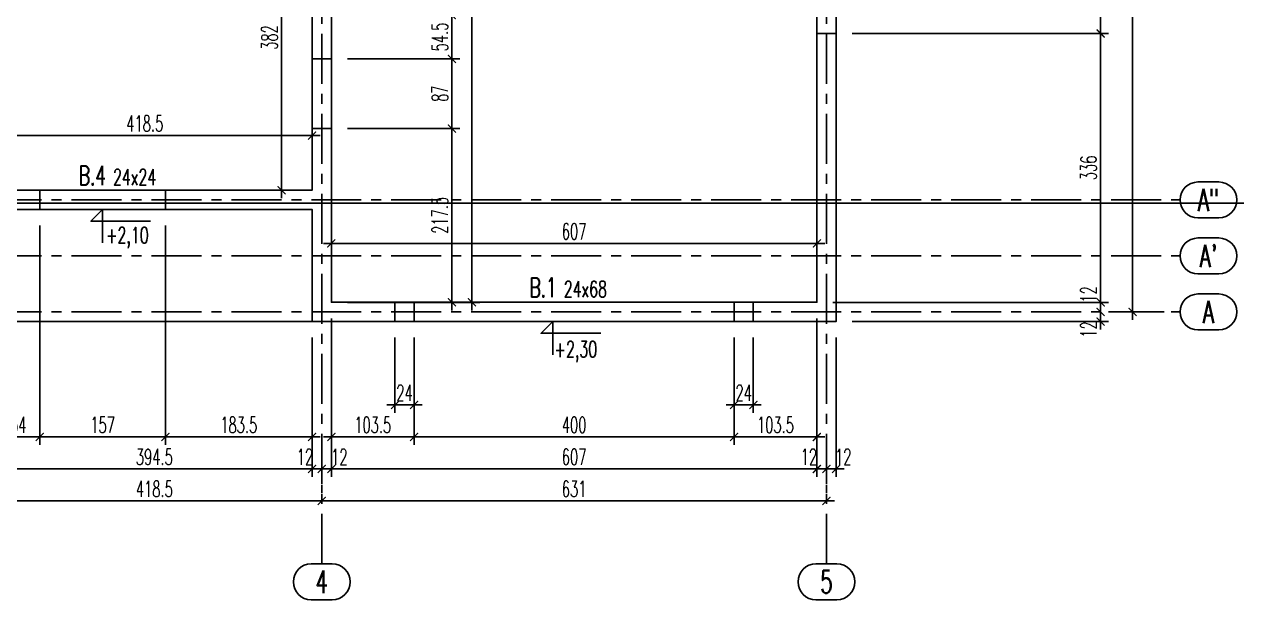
# Model space of a CAD drawing. Header units: millimetres. Extents: x -24587 to 37983, y -70862 to 338.
# Drawn here: x 19458 to 20974, y -57206 to -56486 of the extents above; entities that cross this region are included whole.
import ezdxf
from ezdxf.enums import TextEntityAlignment as Align

# ---------------------------------------------------------------- set-up
doc = ezdxf.new("R2010")
doc.units = ezdxf.units.MM
doc.header["$LTSCALE"] = 50
doc.linetypes.add('CENTER', pattern=[2, 1.25, -0.25, 0.25, -0.25])
doc.layers.get('Defpoints').update_dxf_attribs({"color": 251})
for name, color, linetype in [('K-NADPROŻA', 61, 'Continuous'), ('K-OSIE', 9, 'CENTER'), ('K-SCIANY', 2, 'Continuous'), ('K-STROPY', 161, 'Continuous'), ('K-SŁUPY', 131, 'Continuous'), ('K-TEXT 2.4mm', 71, 'Continuous'), ('K-TEXT 2.8mm', 101, 'Continuous'), ('K-TEXT 2mm', 254, 'Continuous'), ('K-UWAGI', 1, 'Continuous'), ('K-WYMIARY', 1, 'Continuous')]:
    doc.layers.add(name, color=color, linetype=linetype)
doc.styles.add('text 2.4mm', font='romans.shx', dxfattribs={"width": 0.65})
doc.styles.add('text 2.8mm', font='romans.shx', dxfattribs={"width": 0.65})
doc.styles.add('text 2mm', font='romans.shx', dxfattribs={"width": 0.65})
doc.styles.add('WYM1', font='romanszb.shx', dxfattribs={"width": 0.6})
doc.dimstyles.new('CM100', dxfattribs={"dimscale": 5, "dimtxt": 2, "dimasz": 1, "dimexe": 1, "dimexo": 2, "dimgap": 0.5, "dimtad": 1, "dimrnd": 0.5, "dimdsep": 46, "dimtxsty": 'WYM1', "dimblk": 'OBLIQUE', "dimcen": 0, "dimdle": 1, "dimclrd": 253, "dimclre": 251, "dimclrt": 30, "dimadec": 0, "dimazin": 0, "dimtfac": 1, "dimtix": 1, "dimtmove": 0, "dimatfit": 0, "dimfxl": 1, "dimtfillclr": 256, "dimtolj": 1, "dimarcsym": 0})

# ---------------------------------------------------------------- blocks, each defined once
blk = doc.blocks.new('A$C5f19c05e')
for points in [[(1555, -1260.9), (1555, 380)], [(2186, -1260.9), (2186, 380)], [(-358, -806), (2628.1, -806)], [(-358, -876), (2628.1, -876)], [(-358, -946), (2628.1, -946)]]:
    blk.add_lwpolyline(points)
at = {"layer": 'K-TEXT 2.4mm'}
for points in [[(2650.5, -828.4, -1), (2650.5, -783.6), (2676.6, -783.6, -1), (2676.6, -828.4)], [(2650.5, -898.4, -1), (2650.5, -853.6), (2676.6, -853.6, -1), (2676.6, -898.4)], [(2650.5, -968.4, -1), (2650.5, -923.6), (2676.6, -923.6, -1), (2676.6, -968.4)], [(1541.9, -1305.7, -1), (1541.9, -1260.9), (1568.1, -1260.9, -1), (1568.1, -1305.7)], [(2172.9, -1305.7, -1), (2172.9, -1260.9), (2199.1, -1260.9, -1), (2199.1, -1305.7)]]:
    blk.add_lwpolyline(points, format="xyb", close=True, dxfattribs=at)
at = {"layer": 'K-TEXT 2.8mm', "style": 'text 2.8mm', "width": 0.65}
for s, p in [('A"', (2663.6, -806)), ("A'", (2663.6, -876)), ('A', (2663.6, -946)), ('4', (1555, -1283.3)), ('5', (2186, -1283.3))]:
    blk.add_text(s, height=28, dxfattribs=at).set_placement(p, align=Align.MIDDLE_CENTER)
blk = doc.blocks.new('_ArchTick')
at = {"color": 0, "linetype": 'ByBlock', "const_width": 0.15}
blk.add_lwpolyline([(-0.5, -0.5), (0.5, 0.5)], dxfattribs=at)
blk = doc.blocks.new('*D291')
at = {"layer": 'Defpoints', "color": 0, "transparency": 16777216}
for p in [(20903.5, -55899.9), (20844.2, -56845.9), (20903.5, -56845.9)]:
    blk.add_point(p, dxfattribs=at)
at = {"layer": 'K-WYMIARY', "color": 253, "lineweight": -2, "transparency": 16777216}
blk.add_line((20844.2, -55889.9), (20844.2, -56855.9), dxfattribs=at)
at = {"layer": 'K-WYMIARY', "color": 251, "lineweight": -2, "transparency": 16777216}
for p, q in [((20883.5, -55899.9), (20834.2, -55899.9)), ((20883.5, -56845.9), (20834.2, -56845.9))]:
    blk.add_line(p, q, dxfattribs=at)
at = {"layer": 'K-WYMIARY', "color": 253, "lineweight": -2, "transparency": 16777216, "xscale": 10, "yscale": 10, "zscale": 10}
for p, rotation in [((20844.2, -55899.9), 90), ((20844.2, -56845.9), 270)]:
    blk.add_blockref('_ArchTick', p, dxfattribs=dict(at, rotation=rotation))
at = {"layer": 'K-WYMIARY', "color": 30, "transparency": 16777216, "insert": (20829.2, -56372.9), "char_height": 20, "attachment_point": 5, "rotation": 90, "style": 'WYM1'}
blk.add_mtext('\\A1;946', dxfattribs=at)
blk = doc.blocks.new('*D296')
at = {"layer": 'Defpoints', "color": 0, "transparency": 16777216}
for p in [(19411.9, -57082.1), (19830.4, -57082.1), (19830.4, -57082.1)]:
    blk.add_point(p, dxfattribs=at)
at = {"layer": 'K-WYMIARY', "color": 251, "lineweight": -2, "transparency": 16777216}
for p, q in [((19411.9, -57062.1), (19411.9, -57072.1)), ((19830.4, -57062.1), (19830.4, -57072.1))]:
    blk.add_line(p, q, dxfattribs=at)
at = {"layer": 'K-WYMIARY', "color": 253, "lineweight": -2, "transparency": 16777216}
blk.add_line((19401.9, -57082.1), (19840.4, -57082.1), dxfattribs=at)
at = {"layer": 'K-WYMIARY', "color": 253, "lineweight": -2, "transparency": 16777216, "xscale": 10, "yscale": 10, "zscale": 10, "rotation": 180}
blk.add_blockref('_ArchTick', (19411.9, -57082.1), dxfattribs=at)
at = {"layer": 'K-WYMIARY', "color": 253, "lineweight": -2, "transparency": 16777216, "xscale": 10, "yscale": 10, "zscale": 10}
blk.add_blockref('_ArchTick', (19830.4, -57082.1), dxfattribs=at)
at = {"layer": 'K-WYMIARY', "color": 30, "transparency": 16777216, "insert": (19621.1, -57067.1), "char_height": 20, "attachment_point": 5, "style": 'WYM1'}
blk.add_mtext('\\A1;418.5', dxfattribs=at)
blk = doc.blocks.new('*D297')
at = {"layer": 'Defpoints', "color": 0, "transparency": 16777216}
for p in [(19830.4, -57082.1), (20461.4, -57082.1), (20461.4, -57082.1)]:
    blk.add_point(p, dxfattribs=at)
at = {"layer": 'K-WYMIARY', "color": 251, "lineweight": -2, "transparency": 16777216}
for p, q in [((19830.4, -57062.1), (19830.4, -57072.1)), ((20461.4, -57062.1), (20461.4, -57072.1))]:
    blk.add_line(p, q, dxfattribs=at)
at = {"layer": 'K-WYMIARY', "color": 253, "lineweight": -2, "transparency": 16777216}
blk.add_line((19820.4, -57082.1), (20471.4, -57082.1), dxfattribs=at)
at = {"layer": 'K-WYMIARY', "color": 253, "lineweight": -2, "transparency": 16777216, "xscale": 10, "yscale": 10, "zscale": 10, "rotation": 180}
blk.add_blockref('_ArchTick', (19830.4, -57082.1), dxfattribs=at)
at = {"layer": 'K-WYMIARY', "color": 253, "lineweight": -2, "transparency": 16777216, "xscale": 10, "yscale": 10, "zscale": 10}
blk.add_blockref('_ArchTick', (20461.4, -57082.1), dxfattribs=at)
at = {"layer": 'K-WYMIARY', "color": 30, "transparency": 16777216, "insert": (20145.9, -57067.1), "char_height": 20, "attachment_point": 5, "style": 'WYM1'}
blk.add_mtext('\\A1;631', dxfattribs=at)
blk = doc.blocks.new('*D345')
at = {"layer": 'Defpoints', "color": 0, "transparency": 16777216}
for p in [(19423.9, -56787.9), (19818.4, -56857.9), (19818.4, -57042.1)]:
    blk.add_point(p, dxfattribs=at)
at = {"layer": 'K-WYMIARY', "color": 251, "lineweight": -2, "transparency": 16777216}
for p, q in [((19423.9, -56807.9), (19423.9, -57052.1)), ((19818.4, -56877.9), (19818.4, -57052.1))]:
    blk.add_line(p, q, dxfattribs=at)
at = {"layer": 'K-WYMIARY', "color": 253, "lineweight": -2, "transparency": 16777216}
blk.add_line((19413.9, -57042.1), (19828.4, -57042.1), dxfattribs=at)
at = {"layer": 'K-WYMIARY', "color": 253, "lineweight": -2, "transparency": 16777216, "xscale": 10, "yscale": 10, "zscale": 10, "rotation": 180}
blk.add_blockref('_ArchTick', (19423.9, -57042.1), dxfattribs=at)
at = {"layer": 'K-WYMIARY', "color": 253, "lineweight": -2, "transparency": 16777216, "xscale": 10, "yscale": 10, "zscale": 10}
blk.add_blockref('_ArchTick', (19818.4, -57042.1), dxfattribs=at)
at = {"layer": 'K-WYMIARY', "color": 30, "transparency": 16777216, "insert": (19621.1, -57027.1), "char_height": 20, "attachment_point": 5, "style": 'WYM1'}
blk.add_mtext('\\A1;394.5', dxfattribs=at)
blk = doc.blocks.new('*D346')
at = {"layer": 'Defpoints', "color": 0, "transparency": 16777216}
for p in [(19818.4, -56857.9), (19830.4, -57042.1), (19830.4, -57042.1)]:
    blk.add_point(p, dxfattribs=at)
at = {"layer": 'K-WYMIARY', "color": 251, "lineweight": -2, "transparency": 16777216}
for p, q in [((19818.4, -56877.9), (19818.4, -57052.1)), ((19830.4, -57022.1), (19830.4, -57032.1))]:
    blk.add_line(p, q, dxfattribs=at)
at = {"layer": 'K-WYMIARY', "color": 253, "lineweight": -2, "transparency": 16777216}
for p, q in [((19818.4, -57042.1), (19808.4, -57042.1)), ((19818.4, -57042.1), (19830.4, -57042.1)), ((19830.4, -57042.1), (19840.4, -57042.1))]:
    blk.add_line(p, q, dxfattribs=at)
at = {"layer": 'K-WYMIARY', "color": 253, "lineweight": -2, "transparency": 16777216, "xscale": 10, "yscale": 10, "zscale": 10}
blk.add_blockref('_ArchTick', (19818.4, -57042.1), dxfattribs=at)
at = {"layer": 'K-WYMIARY', "color": 253, "lineweight": -2, "transparency": 16777216, "xscale": 10, "yscale": 10, "zscale": 10, "rotation": 180}
blk.add_blockref('_ArchTick', (19830.4, -57042.1), dxfattribs=at)
at = {"layer": 'K-WYMIARY', "color": 30, "transparency": 16777216, "insert": (19809.4, -57027.1), "char_height": 20, "attachment_point": 5, "style": 'WYM1'}
blk.add_mtext('\\A1;12', dxfattribs=at)
blk = doc.blocks.new('*D347')
at = {"layer": 'Defpoints', "color": 0, "transparency": 16777216}
for p in [(19842.4, -56833.9), (19830.4, -57042.1), (19842.4, -57042.1)]:
    blk.add_point(p, dxfattribs=at)
at = {"layer": 'K-WYMIARY', "color": 251, "lineweight": -2, "transparency": 16777216}
for p, q in [((19842.4, -56853.9), (19842.4, -57052.1)), ((19830.4, -57022.1), (19830.4, -57032.1))]:
    blk.add_line(p, q, dxfattribs=at)
at = {"layer": 'K-WYMIARY', "color": 253, "lineweight": -2, "transparency": 16777216}
for p, q in [((19830.4, -57042.1), (19820.4, -57042.1)), ((19830.4, -57042.1), (19842.4, -57042.1)), ((19842.4, -57042.1), (19852.4, -57042.1))]:
    blk.add_line(p, q, dxfattribs=at)
at = {"layer": 'K-WYMIARY', "color": 253, "lineweight": -2, "transparency": 16777216, "xscale": 10, "yscale": 10, "zscale": 10}
blk.add_blockref('_ArchTick', (19830.4, -57042.1), dxfattribs=at)
at = {"layer": 'K-WYMIARY', "color": 253, "lineweight": -2, "transparency": 16777216, "xscale": 10, "yscale": 10, "zscale": 10, "rotation": 180}
blk.add_blockref('_ArchTick', (19842.4, -57042.1), dxfattribs=at)
at = {"layer": 'K-WYMIARY', "color": 30, "transparency": 16777216, "insert": (19852.4, -57027.1), "char_height": 20, "attachment_point": 5, "style": 'WYM1'}
blk.add_mtext('\\A1;12', dxfattribs=at)
blk = doc.blocks.new('*D348')
at = {"layer": 'Defpoints', "color": 0, "transparency": 16777216}
for p in [(19842.4, -56833.9), (20449.4, -56833.9), (20449.4, -57042.1)]:
    blk.add_point(p, dxfattribs=at)
at = {"layer": 'K-WYMIARY', "color": 251, "lineweight": -2, "transparency": 16777216}
for p, q in [((19842.4, -56853.9), (19842.4, -57052.1)), ((20449.4, -56853.9), (20449.4, -57052.1))]:
    blk.add_line(p, q, dxfattribs=at)
at = {"layer": 'K-WYMIARY', "color": 253, "lineweight": -2, "transparency": 16777216}
blk.add_line((19832.4, -57042.1), (20459.4, -57042.1), dxfattribs=at)
at = {"layer": 'K-WYMIARY', "color": 253, "lineweight": -2, "transparency": 16777216, "xscale": 10, "yscale": 10, "zscale": 10, "rotation": 180}
blk.add_blockref('_ArchTick', (19842.4, -57042.1), dxfattribs=at)
at = {"layer": 'K-WYMIARY', "color": 253, "lineweight": -2, "transparency": 16777216, "xscale": 10, "yscale": 10, "zscale": 10}
blk.add_blockref('_ArchTick', (20449.4, -57042.1), dxfattribs=at)
at = {"layer": 'K-WYMIARY', "color": 30, "transparency": 16777216, "insert": (20145.9, -57027.1), "char_height": 20, "attachment_point": 5, "style": 'WYM1'}
blk.add_mtext('\\A1;607', dxfattribs=at)
blk = doc.blocks.new('*D349')
at = {"layer": 'Defpoints', "color": 0, "transparency": 16777216}
for p in [(20449.4, -56833.9), (20461.4, -57042.1), (20461.4, -57042.1)]:
    blk.add_point(p, dxfattribs=at)
at = {"layer": 'K-WYMIARY', "color": 251, "lineweight": -2, "transparency": 16777216}
for p, q in [((20449.4, -56853.9), (20449.4, -57052.1)), ((20461.4, -57022.1), (20461.4, -57032.1))]:
    blk.add_line(p, q, dxfattribs=at)
at = {"layer": 'K-WYMIARY', "color": 253, "lineweight": -2, "transparency": 16777216}
for p, q in [((20449.4, -57042.1), (20439.4, -57042.1)), ((20449.4, -57042.1), (20461.4, -57042.1)), ((20461.4, -57042.1), (20471.4, -57042.1))]:
    blk.add_line(p, q, dxfattribs=at)
at = {"layer": 'K-WYMIARY', "color": 253, "lineweight": -2, "transparency": 16777216, "xscale": 10, "yscale": 10, "zscale": 10}
blk.add_blockref('_ArchTick', (20449.4, -57042.1), dxfattribs=at)
at = {"layer": 'K-WYMIARY', "color": 253, "lineweight": -2, "transparency": 16777216, "xscale": 10, "yscale": 10, "zscale": 10, "rotation": 180}
blk.add_blockref('_ArchTick', (20461.4, -57042.1), dxfattribs=at)
at = {"layer": 'K-WYMIARY', "color": 30, "transparency": 16777216, "insert": (20439.4, -57027.1), "char_height": 20, "attachment_point": 5, "style": 'WYM1'}
blk.add_mtext('\\A1;12', dxfattribs=at)
blk = doc.blocks.new('*D350')
at = {"layer": 'Defpoints', "color": 0, "transparency": 16777216}
for p in [(20473.4, -56857.9), (20461.4, -57042.1), (20473.4, -57042.1)]:
    blk.add_point(p, dxfattribs=at)
at = {"layer": 'K-WYMIARY', "color": 251, "lineweight": -2, "transparency": 16777216}
for p, q in [((20473.4, -56877.9), (20473.4, -57052.1)), ((20461.4, -57022.1), (20461.4, -57032.1))]:
    blk.add_line(p, q, dxfattribs=at)
at = {"layer": 'K-WYMIARY', "color": 253, "lineweight": -2, "transparency": 16777216}
for p, q in [((20461.4, -57042.1), (20451.4, -57042.1)), ((20461.4, -57042.1), (20473.4, -57042.1)), ((20473.4, -57042.1), (20483.4, -57042.1))]:
    blk.add_line(p, q, dxfattribs=at)
at = {"layer": 'K-WYMIARY', "color": 253, "lineweight": -2, "transparency": 16777216, "xscale": 10, "yscale": 10, "zscale": 10}
blk.add_blockref('_ArchTick', (20461.4, -57042.1), dxfattribs=at)
at = {"layer": 'K-WYMIARY', "color": 253, "lineweight": -2, "transparency": 16777216, "xscale": 10, "yscale": 10, "zscale": 10, "rotation": 180}
blk.add_blockref('_ArchTick', (20473.4, -57042.1), dxfattribs=at)
at = {"layer": 'K-WYMIARY', "color": 30, "transparency": 16777216, "insert": (20482.4, -57027.1), "char_height": 20, "attachment_point": 5, "style": 'WYM1'}
blk.add_mtext('\\A1;12', dxfattribs=at)
blk = doc.blocks.new('*D361')
at = {"layer": 'Defpoints', "color": 0, "transparency": 16777216}
for p in [(19477.9, -56717.9), (19423.9, -56787.9), (19477.9, -57002.1)]:
    blk.add_point(p, dxfattribs=at)
at = {"layer": 'K-WYMIARY', "color": 251, "lineweight": -2, "transparency": 16777216}
for p, q in [((19477.9, -56737.9), (19477.9, -57012.1)), ((19423.9, -56807.9), (19423.9, -57012.1))]:
    blk.add_line(p, q, dxfattribs=at)
at = {"layer": 'K-WYMIARY', "color": 253, "lineweight": -2, "transparency": 16777216}
blk.add_line((19413.9, -57002.1), (19487.9, -57002.1), dxfattribs=at)
at = {"layer": 'K-WYMIARY', "color": 253, "lineweight": -2, "transparency": 16777216, "xscale": 10, "yscale": 10, "zscale": 10, "rotation": 180}
blk.add_blockref('_ArchTick', (19423.9, -57002.1), dxfattribs=at)
at = {"layer": 'K-WYMIARY', "color": 253, "lineweight": -2, "transparency": 16777216, "xscale": 10, "yscale": 10, "zscale": 10}
blk.add_blockref('_ArchTick', (19477.9, -57002.1), dxfattribs=at)
at = {"layer": 'K-WYMIARY', "color": 30, "transparency": 16777216, "insert": (19450.9, -56987.1), "char_height": 20, "attachment_point": 5, "style": 'WYM1'}
blk.add_mtext('\\A1;54', dxfattribs=at)
blk = doc.blocks.new('*D362')
at = {"layer": 'Defpoints', "color": 0, "transparency": 16777216}
for p in [(19477.9, -56717.9), (19634.9, -56717.9), (19634.9, -57002.1)]:
    blk.add_point(p, dxfattribs=at)
at = {"layer": 'K-WYMIARY', "color": 251, "lineweight": -2, "transparency": 16777216}
for p, q in [((19477.9, -56737.9), (19477.9, -57012.1)), ((19634.9, -56737.9), (19634.9, -57012.1))]:
    blk.add_line(p, q, dxfattribs=at)
at = {"layer": 'K-WYMIARY', "color": 253, "lineweight": -2, "transparency": 16777216}
blk.add_line((19467.9, -57002.1), (19644.9, -57002.1), dxfattribs=at)
at = {"layer": 'K-WYMIARY', "color": 253, "lineweight": -2, "transparency": 16777216, "xscale": 10, "yscale": 10, "zscale": 10, "rotation": 180}
blk.add_blockref('_ArchTick', (19477.9, -57002.1), dxfattribs=at)
at = {"layer": 'K-WYMIARY', "color": 253, "lineweight": -2, "transparency": 16777216, "xscale": 10, "yscale": 10, "zscale": 10}
blk.add_blockref('_ArchTick', (19634.9, -57002.1), dxfattribs=at)
at = {"layer": 'K-WYMIARY', "color": 30, "transparency": 16777216, "insert": (19556.4, -56987.1), "char_height": 20, "attachment_point": 5, "style": 'WYM1'}
blk.add_mtext('\\A1;157', dxfattribs=at)
blk = doc.blocks.new('*D363')
at = {"layer": 'Defpoints', "color": 0, "transparency": 16777216}
for p in [(19634.9, -56717.9), (19818.4, -56857.9), (19818.4, -57002.1)]:
    blk.add_point(p, dxfattribs=at)
at = {"layer": 'K-WYMIARY', "color": 251, "lineweight": -2, "transparency": 16777216}
for p, q in [((19634.9, -56737.9), (19634.9, -57012.1)), ((19818.4, -56877.9), (19818.4, -57012.1))]:
    blk.add_line(p, q, dxfattribs=at)
at = {"layer": 'K-WYMIARY', "color": 253, "lineweight": -2, "transparency": 16777216}
blk.add_line((19624.9, -57002.1), (19828.4, -57002.1), dxfattribs=at)
at = {"layer": 'K-WYMIARY', "color": 253, "lineweight": -2, "transparency": 16777216, "xscale": 10, "yscale": 10, "zscale": 10, "rotation": 180}
blk.add_blockref('_ArchTick', (19634.9, -57002.1), dxfattribs=at)
at = {"layer": 'K-WYMIARY', "color": 253, "lineweight": -2, "transparency": 16777216, "xscale": 10, "yscale": 10, "zscale": 10}
blk.add_blockref('_ArchTick', (19818.4, -57002.1), dxfattribs=at)
at = {"layer": 'K-WYMIARY', "color": 30, "transparency": 16777216, "insert": (19726.6, -56987.1), "char_height": 20, "attachment_point": 5, "style": 'WYM1'}
blk.add_mtext('\\A1;183.5', dxfattribs=at)
blk = doc.blocks.new('*D364')
at = {"layer": 'Defpoints', "color": 0, "transparency": 16777216}
for p in [(19842.4, -56833.9), (19945.9, -56857.9), (19945.9, -57002.1)]:
    blk.add_point(p, dxfattribs=at)
at = {"layer": 'K-WYMIARY', "color": 251, "lineweight": -2, "transparency": 16777216}
for p, q in [((19842.4, -56853.9), (19842.4, -57012.1)), ((19945.9, -56877.9), (19945.9, -57012.1))]:
    blk.add_line(p, q, dxfattribs=at)
at = {"layer": 'K-WYMIARY', "color": 253, "lineweight": -2, "transparency": 16777216}
blk.add_line((19832.4, -57002.1), (19955.9, -57002.1), dxfattribs=at)
at = {"layer": 'K-WYMIARY', "color": 253, "lineweight": -2, "transparency": 16777216, "xscale": 10, "yscale": 10, "zscale": 10, "rotation": 180}
blk.add_blockref('_ArchTick', (19842.4, -57002.1), dxfattribs=at)
at = {"layer": 'K-WYMIARY', "color": 253, "lineweight": -2, "transparency": 16777216, "xscale": 10, "yscale": 10, "zscale": 10}
blk.add_blockref('_ArchTick', (19945.9, -57002.1), dxfattribs=at)
at = {"layer": 'K-WYMIARY', "color": 30, "transparency": 16777216, "insert": (19894.1, -56987.1), "char_height": 20, "attachment_point": 5, "style": 'WYM1'}
blk.add_mtext('\\A1;103.5', dxfattribs=at)
blk = doc.blocks.new('*D365')
at = {"layer": 'Defpoints', "color": 0, "transparency": 16777216}
for p in [(19945.9, -56857.9), (20345.9, -56857.9), (20345.9, -57002.1)]:
    blk.add_point(p, dxfattribs=at)
at = {"layer": 'K-WYMIARY', "color": 251, "lineweight": -2, "transparency": 16777216}
for p, q in [((19945.9, -56877.9), (19945.9, -57012.1)), ((20345.9, -56877.9), (20345.9, -57012.1))]:
    blk.add_line(p, q, dxfattribs=at)
at = {"layer": 'K-WYMIARY', "color": 253, "lineweight": -2, "transparency": 16777216}
blk.add_line((19935.9, -57002.1), (20355.9, -57002.1), dxfattribs=at)
at = {"layer": 'K-WYMIARY', "color": 253, "lineweight": -2, "transparency": 16777216, "xscale": 10, "yscale": 10, "zscale": 10, "rotation": 180}
blk.add_blockref('_ArchTick', (19945.9, -57002.1), dxfattribs=at)
at = {"layer": 'K-WYMIARY', "color": 253, "lineweight": -2, "transparency": 16777216, "xscale": 10, "yscale": 10, "zscale": 10}
blk.add_blockref('_ArchTick', (20345.9, -57002.1), dxfattribs=at)
at = {"layer": 'K-WYMIARY', "color": 30, "transparency": 16777216, "insert": (20145.9, -56987.1), "char_height": 20, "attachment_point": 5, "style": 'WYM1'}
blk.add_mtext('\\A1;400', dxfattribs=at)
blk = doc.blocks.new('*D366')
at = {"layer": 'Defpoints', "color": 0, "transparency": 16777216}
for p in [(20449.4, -56833.9), (20345.9, -56857.9), (20449.4, -57002.1)]:
    blk.add_point(p, dxfattribs=at)
at = {"layer": 'K-WYMIARY', "color": 251, "lineweight": -2, "transparency": 16777216}
for p, q in [((20449.4, -56853.9), (20449.4, -57012.1)), ((20345.9, -56877.9), (20345.9, -57012.1))]:
    blk.add_line(p, q, dxfattribs=at)
at = {"layer": 'K-WYMIARY', "color": 253, "lineweight": -2, "transparency": 16777216}
blk.add_line((20335.9, -57002.1), (20459.4, -57002.1), dxfattribs=at)
at = {"layer": 'K-WYMIARY', "color": 253, "lineweight": -2, "transparency": 16777216, "xscale": 10, "yscale": 10, "zscale": 10, "rotation": 180}
blk.add_blockref('_ArchTick', (20345.9, -57002.1), dxfattribs=at)
at = {"layer": 'K-WYMIARY', "color": 253, "lineweight": -2, "transparency": 16777216, "xscale": 10, "yscale": 10, "zscale": 10}
blk.add_blockref('_ArchTick', (20449.4, -57002.1), dxfattribs=at)
at = {"layer": 'K-WYMIARY', "color": 30, "transparency": 16777216, "insert": (20397.6, -56987.1), "char_height": 20, "attachment_point": 5, "style": 'WYM1'}
blk.add_mtext('\\A1;103.5', dxfattribs=at)
blk = doc.blocks.new('*D367')
at = {"layer": 'Defpoints', "color": 0, "transparency": 16777216}
for p in [(19921.9, -56857.9), (19945.9, -56857.9), (19921.9, -56962.1)]:
    blk.add_point(p, dxfattribs=at)
at = {"layer": 'K-WYMIARY', "color": 251, "lineweight": -2, "transparency": 16777216}
for p, q in [((19921.9, -56877.9), (19921.9, -56972.1)), ((19945.9, -56877.9), (19945.9, -56972.1))]:
    blk.add_line(p, q, dxfattribs=at)
at = {"layer": 'K-WYMIARY', "color": 253, "lineweight": -2, "transparency": 16777216}
for p, q in [((19921.9, -56962.1), (19911.9, -56962.1)), ((19945.9, -56962.1), (19921.9, -56962.1)), ((19945.9, -56962.1), (19955.9, -56962.1))]:
    blk.add_line(p, q, dxfattribs=at)
at = {"layer": 'K-WYMIARY', "color": 253, "lineweight": -2, "transparency": 16777216, "xscale": 10, "yscale": 10, "zscale": 10}
blk.add_blockref('_ArchTick', (19921.9, -56962.1), dxfattribs=at)
at = {"layer": 'K-WYMIARY', "color": 253, "lineweight": -2, "transparency": 16777216, "xscale": 10, "yscale": 10, "zscale": 10, "rotation": 180}
blk.add_blockref('_ArchTick', (19945.9, -56962.1), dxfattribs=at)
at = {"layer": 'K-WYMIARY', "color": 30, "transparency": 16777216, "insert": (19933.9, -56947.1), "char_height": 20, "attachment_point": 5, "style": 'WYM1'}
blk.add_mtext('\\A1;24', dxfattribs=at)
blk = doc.blocks.new('*D368')
at = {"layer": 'Defpoints', "color": 0, "transparency": 16777216}
for p in [(20345.9, -56857.9), (20369.9, -56857.9), (20369.9, -56962.1)]:
    blk.add_point(p, dxfattribs=at)
at = {"layer": 'K-WYMIARY', "color": 251, "lineweight": -2, "transparency": 16777216}
for p, q in [((20345.9, -56877.9), (20345.9, -56972.1)), ((20369.9, -56877.9), (20369.9, -56972.1))]:
    blk.add_line(p, q, dxfattribs=at)
at = {"layer": 'K-WYMIARY', "color": 253, "lineweight": -2, "transparency": 16777216}
for p, q in [((20345.9, -56962.1), (20335.9, -56962.1)), ((20345.9, -56962.1), (20369.9, -56962.1)), ((20369.9, -56962.1), (20379.9, -56962.1))]:
    blk.add_line(p, q, dxfattribs=at)
at = {"layer": 'K-WYMIARY', "color": 253, "lineweight": -2, "transparency": 16777216, "xscale": 10, "yscale": 10, "zscale": 10}
blk.add_blockref('_ArchTick', (20345.9, -56962.1), dxfattribs=at)
at = {"layer": 'K-WYMIARY', "color": 253, "lineweight": -2, "transparency": 16777216, "xscale": 10, "yscale": 10, "zscale": 10, "rotation": 180}
blk.add_blockref('_ArchTick', (20369.9, -56962.1), dxfattribs=at)
at = {"layer": 'K-WYMIARY', "color": 30, "transparency": 16777216, "insert": (20357.9, -56947.1), "char_height": 20, "attachment_point": 5, "style": 'WYM1'}
blk.add_mtext('\\A1;24', dxfattribs=at)
blk = doc.blocks.new('*D371')
at = {"layer": 'Defpoints', "color": 0, "transparency": 16777216}
for p in [(20473.4, -56247.9), (20473.4, -56497.9), (20804.2, -56497.9)]:
    blk.add_point(p, dxfattribs=at)
at = {"layer": 'K-WYMIARY', "color": 253, "lineweight": -2, "transparency": 16777216}
blk.add_line((20804.2, -56237.9), (20804.2, -56507.9), dxfattribs=at)
at = {"layer": 'K-WYMIARY', "color": 251, "lineweight": -2, "transparency": 16777216}
for p, q in [((20493.4, -56247.9), (20814.2, -56247.9)), ((20493.4, -56497.9), (20814.2, -56497.9))]:
    blk.add_line(p, q, dxfattribs=at)
at = {"layer": 'K-WYMIARY', "color": 253, "lineweight": -2, "transparency": 16777216, "xscale": 10, "yscale": 10, "zscale": 10}
for p, rotation in [((20804.2, -56247.9), 90), ((20804.2, -56497.9), 270)]:
    blk.add_blockref('_ArchTick', p, dxfattribs=dict(at, rotation=rotation))
at = {"layer": 'K-WYMIARY', "color": 30, "transparency": 16777216, "insert": (20789.2, -56372.9), "char_height": 20, "attachment_point": 5, "rotation": 90, "style": 'WYM1'}
blk.add_mtext('\\A1;250', dxfattribs=at)
blk = doc.blocks.new('*D372')
at = {"layer": 'Defpoints', "color": 0, "transparency": 16777216}
for p in [(20473.4, -56497.9), (20449.4, -56833.9), (20804.2, -56833.9)]:
    blk.add_point(p, dxfattribs=at)
at = {"layer": 'K-WYMIARY', "color": 251, "lineweight": -2, "transparency": 16777216}
for p, q in [((20493.4, -56497.9), (20814.2, -56497.9)), ((20469.4, -56833.9), (20814.2, -56833.9))]:
    blk.add_line(p, q, dxfattribs=at)
at = {"layer": 'K-WYMIARY', "color": 253, "lineweight": -2, "transparency": 16777216}
blk.add_line((20804.2, -56487.9), (20804.2, -56843.9), dxfattribs=at)
at = {"layer": 'K-WYMIARY', "color": 253, "lineweight": -2, "transparency": 16777216, "xscale": 10, "yscale": 10, "zscale": 10}
for p, rotation in [((20804.2, -56497.9), 90), ((20804.2, -56833.9), 270)]:
    blk.add_blockref('_ArchTick', p, dxfattribs=dict(at, rotation=rotation))
at = {"layer": 'K-WYMIARY', "color": 30, "transparency": 16777216, "insert": (20789.2, -56665.9), "char_height": 20, "attachment_point": 5, "rotation": 90, "style": 'WYM1'}
blk.add_mtext('\\A1;336', dxfattribs=at)
blk = doc.blocks.new('*D374')
at = {"layer": 'Defpoints', "color": 0, "transparency": 16777216}
for p in [(20449.4, -56833.9), (20804.2, -56845.9), (20804.2, -56845.9)]:
    blk.add_point(p, dxfattribs=at)
at = {"layer": 'K-WYMIARY', "color": 253, "lineweight": -2, "transparency": 16777216}
for p, q in [((20804.2, -56833.9), (20804.2, -56823.9)), ((20804.2, -56833.9), (20804.2, -56845.9)), ((20804.2, -56845.9), (20804.2, -56855.9))]:
    blk.add_line(p, q, dxfattribs=at)
at = {"layer": 'K-WYMIARY', "color": 251, "lineweight": -2, "transparency": 16777216}
for p, q in [((20469.4, -56833.9), (20814.2, -56833.9)), ((20824.2, -56845.9), (20814.2, -56845.9))]:
    blk.add_line(p, q, dxfattribs=at)
at = {"layer": 'K-WYMIARY', "color": 253, "lineweight": -2, "transparency": 16777216, "xscale": 10, "yscale": 10, "zscale": 10}
for p, rotation in [((20804.2, -56833.9), 270), ((20804.2, -56845.9), 90)]:
    blk.add_blockref('_ArchTick', p, dxfattribs=dict(at, rotation=rotation))
at = {"layer": 'K-WYMIARY', "color": 30, "transparency": 16777216, "insert": (20789.2, -56823.9), "char_height": 20, "attachment_point": 5, "rotation": 90, "style": 'WYM1'}
blk.add_mtext('\\A1;12', dxfattribs=at)
blk = doc.blocks.new('*D375')
at = {"layer": 'Defpoints', "color": 0, "transparency": 16777216}
for p in [(20804.2, -56845.9), (20473.4, -56857.9), (20804.2, -56857.9)]:
    blk.add_point(p, dxfattribs=at)
at = {"layer": 'K-WYMIARY', "color": 253, "lineweight": -2, "transparency": 16777216}
for p, q in [((20804.2, -56845.9), (20804.2, -56835.9)), ((20804.2, -56845.9), (20804.2, -56857.9)), ((20804.2, -56857.9), (20804.2, -56867.9))]:
    blk.add_line(p, q, dxfattribs=at)
at = {"layer": 'K-WYMIARY', "color": 251, "lineweight": -2, "transparency": 16777216}
for p, q in [((20824.2, -56845.9), (20814.2, -56845.9)), ((20493.4, -56857.9), (20814.2, -56857.9))]:
    blk.add_line(p, q, dxfattribs=at)
at = {"layer": 'K-WYMIARY', "color": 253, "lineweight": -2, "transparency": 16777216, "xscale": 10, "yscale": 10, "zscale": 10}
for p, rotation in [((20804.2, -56845.9), 270), ((20804.2, -56857.9), 90)]:
    blk.add_blockref('_ArchTick', p, dxfattribs=dict(at, rotation=rotation))
at = {"layer": 'K-WYMIARY', "color": 30, "transparency": 16777216, "insert": (20789.2, -56867.9), "char_height": 20, "attachment_point": 5, "rotation": 90, "style": 'WYM1'}
blk.add_mtext('\\A1;12', dxfattribs=at)
blk = doc.blocks.new('*D376')
at = {"layer": 'Defpoints', "color": 0, "transparency": 16777216}
for p in [(20449.4, -56760.2), (19842.4, -56833.9), (20449.4, -56833.9)]:
    blk.add_point(p, dxfattribs=at)
at = {"layer": 'K-WYMIARY', "color": 251, "lineweight": -2, "transparency": 16777216}
for p, q in [((19842.4, -56813.9), (19842.4, -56750.2)), ((20449.4, -56813.9), (20449.4, -56750.2))]:
    blk.add_line(p, q, dxfattribs=at)
at = {"layer": 'K-WYMIARY', "color": 253, "lineweight": -2, "transparency": 16777216}
blk.add_line((19832.4, -56760.2), (20459.4, -56760.2), dxfattribs=at)
at = {"layer": 'K-WYMIARY', "color": 253, "lineweight": -2, "transparency": 16777216, "xscale": 10, "yscale": 10, "zscale": 10, "rotation": 180}
blk.add_blockref('_ArchTick', (19842.4, -56760.2), dxfattribs=at)
at = {"layer": 'K-WYMIARY', "color": 253, "lineweight": -2, "transparency": 16777216, "xscale": 10, "yscale": 10, "zscale": 10}
blk.add_blockref('_ArchTick', (20449.4, -56760.2), dxfattribs=at)
at = {"layer": 'K-WYMIARY', "color": 30, "transparency": 16777216, "insert": (20145.9, -56745.2), "char_height": 20, "attachment_point": 5, "style": 'WYM1'}
blk.add_mtext('\\A1;607', dxfattribs=at)
blk = doc.blocks.new('*D383')
at = {"layer": 'Defpoints', "color": 0, "transparency": 16777216}
for p in [(19818.4, -56625.4), (19818.4, -56625.4), (19399.9, -56693.9)]:
    blk.add_point(p, dxfattribs=at)
at = {"layer": 'K-WYMIARY', "color": 251, "lineweight": -2, "transparency": 16777216}
for p, q in [((19399.9, -56673.9), (19399.9, -56615.4)), ((19818.4, -56605.4), (19818.4, -56615.4))]:
    blk.add_line(p, q, dxfattribs=at)
at = {"layer": 'K-WYMIARY', "color": 253, "lineweight": -2, "transparency": 16777216}
blk.add_line((19389.9, -56625.4), (19828.4, -56625.4), dxfattribs=at)
at = {"layer": 'K-WYMIARY', "color": 253, "lineweight": -2, "transparency": 16777216, "xscale": 10, "yscale": 10, "zscale": 10, "rotation": 180}
blk.add_blockref('_ArchTick', (19399.9, -56625.4), dxfattribs=at)
at = {"layer": 'K-WYMIARY', "color": 253, "lineweight": -2, "transparency": 16777216, "xscale": 10, "yscale": 10, "zscale": 10}
blk.add_blockref('_ArchTick', (19818.4, -56625.4), dxfattribs=at)
at = {"layer": 'K-WYMIARY', "color": 30, "transparency": 16777216, "insert": (19609.1, -56610.4), "char_height": 20, "attachment_point": 5, "style": 'WYM1'}
blk.add_mtext('\\A1;418.5', dxfattribs=at)
blk = doc.blocks.new('*D384')
at = {"layer": 'Defpoints', "color": 0, "transparency": 16777216}
for p in [(19818.4, -56311.9), (19780.1, -56693.9), (19818.4, -56693.9)]:
    blk.add_point(p, dxfattribs=at)
at = {"layer": 'K-WYMIARY', "color": 251, "lineweight": -2, "transparency": 16777216}
for p, q in [((19798.4, -56311.9), (19770.1, -56311.9)), ((19798.4, -56693.9), (19770.1, -56693.9))]:
    blk.add_line(p, q, dxfattribs=at)
at = {"layer": 'K-WYMIARY', "color": 253, "lineweight": -2, "transparency": 16777216}
blk.add_line((19780.1, -56301.9), (19780.1, -56703.9), dxfattribs=at)
at = {"layer": 'K-WYMIARY', "color": 253, "lineweight": -2, "transparency": 16777216, "xscale": 10, "yscale": 10, "zscale": 10}
for p, rotation in [((19780.1, -56311.9), 90), ((19780.1, -56693.9), 270)]:
    blk.add_blockref('_ArchTick', p, dxfattribs=dict(at, rotation=rotation))
at = {"layer": 'K-WYMIARY', "color": 30, "transparency": 16777216, "insert": (19765.1, -56502.9), "char_height": 20, "attachment_point": 5, "rotation": 90, "style": 'WYM1'}
blk.add_mtext('\\A1;382', dxfattribs=at)
blk = doc.blocks.new('*D387')
at = {"layer": 'Defpoints', "color": 0, "transparency": 16777216}
for p in [(19842.4, -56474.9), (19842.4, -56529.6), (19993.1, -56529.6)]:
    blk.add_point(p, dxfattribs=at)
at = {"layer": 'K-WYMIARY', "color": 253, "lineweight": -2, "transparency": 16777216}
blk.add_line((19993.1, -56464.9), (19993.1, -56539.6), dxfattribs=at)
at = {"layer": 'K-WYMIARY', "color": 251, "lineweight": -2, "transparency": 16777216}
for p, q in [((19862.4, -56474.9), (20003.1, -56474.9)), ((19862.4, -56529.6), (20003.1, -56529.6))]:
    blk.add_line(p, q, dxfattribs=at)
at = {"layer": 'K-WYMIARY', "color": 253, "lineweight": -2, "transparency": 16777216, "xscale": 10, "yscale": 10, "zscale": 10}
for p, rotation in [((19993.1, -56474.9), 90), ((19993.1, -56529.6), 270)]:
    blk.add_blockref('_ArchTick', p, dxfattribs=dict(at, rotation=rotation))
at = {"layer": 'K-WYMIARY', "color": 30, "transparency": 16777216, "insert": (19978.1, -56502.2), "char_height": 20, "attachment_point": 5, "rotation": 90, "style": 'WYM1'}
blk.add_mtext('\\A1;54.5', dxfattribs=at)
blk = doc.blocks.new('*D388')
at = {"layer": 'Defpoints', "color": 0, "transparency": 16777216}
for p in [(19842.4, -56529.6), (19842.4, -56616.6), (19993.1, -56616.6)]:
    blk.add_point(p, dxfattribs=at)
at = {"layer": 'K-WYMIARY', "color": 253, "lineweight": -2, "transparency": 16777216}
blk.add_line((19993.1, -56519.6), (19993.1, -56626.6), dxfattribs=at)
at = {"layer": 'K-WYMIARY', "color": 251, "lineweight": -2, "transparency": 16777216}
for p, q in [((19862.4, -56529.6), (20003.1, -56529.6)), ((19862.4, -56616.6), (20003.1, -56616.6))]:
    blk.add_line(p, q, dxfattribs=at)
at = {"layer": 'K-WYMIARY', "color": 253, "lineweight": -2, "transparency": 16777216, "xscale": 10, "yscale": 10, "zscale": 10}
for p, rotation in [((19993.1, -56529.6), 90), ((19993.1, -56616.6), 270)]:
    blk.add_blockref('_ArchTick', p, dxfattribs=dict(at, rotation=rotation))
at = {"layer": 'K-WYMIARY', "color": 30, "transparency": 16777216, "insert": (19978.1, -56573.1), "char_height": 20, "attachment_point": 5, "rotation": 90, "style": 'WYM1'}
blk.add_mtext('\\A1;87', dxfattribs=at)
blk = doc.blocks.new('*D389')
at = {"layer": 'Defpoints', "color": 0, "transparency": 16777216}
for p in [(19842.4, -56616.6), (19842.4, -56833.9), (19993.1, -56833.9)]:
    blk.add_point(p, dxfattribs=at)
at = {"layer": 'K-WYMIARY', "color": 251, "lineweight": -2, "transparency": 16777216}
for p, q in [((19862.4, -56616.6), (20003.1, -56616.6)), ((19862.4, -56833.9), (20003.1, -56833.9))]:
    blk.add_line(p, q, dxfattribs=at)
at = {"layer": 'K-WYMIARY', "color": 253, "lineweight": -2, "transparency": 16777216}
blk.add_line((19993.1, -56606.6), (19993.1, -56843.9), dxfattribs=at)
at = {"layer": 'K-WYMIARY', "color": 253, "lineweight": -2, "transparency": 16777216, "xscale": 10, "yscale": 10, "zscale": 10}
for p, rotation in [((19993.1, -56616.6), 90), ((19993.1, -56833.9), 270)]:
    blk.add_blockref('_ArchTick', p, dxfattribs=dict(at, rotation=rotation))
at = {"layer": 'K-WYMIARY', "color": 30, "transparency": 16777216, "insert": (19978.1, -56725.2), "char_height": 20, "attachment_point": 5, "rotation": 90, "style": 'WYM1'}
blk.add_mtext('\\A1;217.5', dxfattribs=at)
blk = doc.blocks.new('*D400')
at = {"layer": 'Defpoints', "color": 0, "transparency": 16777216}
for p in [(19842.4, -55911.9), (19842.4, -56833.9), (20018.1, -56833.9)]:
    blk.add_point(p, dxfattribs=at)
at = {"layer": 'K-WYMIARY', "color": 253, "lineweight": -2, "transparency": 16777216}
blk.add_line((20018.1, -55901.9), (20018.1, -56843.9), dxfattribs=at)
at = {"layer": 'K-WYMIARY', "color": 251, "lineweight": -2, "transparency": 16777216}
for p, q in [((19862.4, -55911.9), (20028.1, -55911.9)), ((19862.4, -56833.9), (20028.1, -56833.9))]:
    blk.add_line(p, q, dxfattribs=at)
at = {"layer": 'K-WYMIARY', "color": 253, "lineweight": -2, "transparency": 16777216, "xscale": 10, "yscale": 10, "zscale": 10}
for p, rotation in [((20018.1, -55911.9), 90), ((20018.1, -56833.9), 270)]:
    blk.add_blockref('_ArchTick', p, dxfattribs=dict(at, rotation=rotation))
at = {"layer": 'K-WYMIARY', "color": 30, "transparency": 16777216, "insert": (20003.1, -56372.9), "char_height": 20, "attachment_point": 5, "rotation": 90, "style": 'WYM1'}
blk.add_mtext('\\A1;922', dxfattribs=at)

msp = doc.modelspace()

# ---------------------------------------------------------------- linework, layer by layer
at = {"layer": 'K-NADPROŻA'}
for points in [[(20473.36, -56247.855), (20449.36, -56247.855), (20449.36, -56497.855), (20473.36, -56497.855)], [(19818.36, -56529.604), (19842.36, -56529.604), (19842.36, -56616.604), (19818.36, -56616.604)], [(19634.86, -56693.855), (19477.86, -56693.855), (19477.86, -56717.855), (19634.86, -56717.855)], [(20345.86, -56857.855), (19945.86, -56857.855), (19945.86, -56833.855), (20345.86, -56833.855)]]:
    msp.add_lwpolyline(points, close=True, dxfattribs=at)
at = {"layer": 'K-SCIANY'}
for points in [[(20449.36, -56497.855), (20473.36, -56497.855), (20473.36, -56857.855), (20345.86, -56857.855), (20345.86, -56833.855), (20449.36, -56833.855)], [(19945.782, -56833.855), (19842.36, -56833.855), (19842.36, -56616.604), (19818.36, -56616.604), (19818.36, -56693.855), (19634.86, -56693.855), (19634.86, -56717.855), (19818.36, -56717.855), (19818.36, -56857.855), (19945.86, -56857.855)], [(19477.86, -56693.855), (19399.86, -56693.855), (19399.86, -56763.855), (19144.228, -56763.855), (19144.228, -56787.855), (19423.86, -56787.855), (19423.86, -56717.855), (19477.86, -56717.855)]]:
    msp.add_lwpolyline(points, close=True, dxfattribs=at)
at = {"layer": 'K-STROPY'}
msp.add_lwpolyline([(18263.36, -55887.855), (20473.36, -55887.855), (20473.36, -56857.855), (18263.36, -56857.855)], close=True, dxfattribs=at)
at = {"layer": 'K-SŁUPY'}
for points in [[(19818.36, -56529.604), (19842.36, -56529.604), (19842.36, -56474.855), (19818.36, -56474.855)], [(19921.86, -56857.855), (19945.86, -56857.855), (19945.86, -56833.855), (19921.86, -56833.855)], [(20345.86, -56857.855), (20369.86, -56857.855), (20369.86, -56833.855), (20345.86, -56833.855)]]:
    msp.add_lwpolyline(points, close=True, dxfattribs=at)
at = {"layer": 'K-TEXT 2mm', "lineweight": -2}
for points in [[(19556.36, -56759.507), (19556.36, -56717.855), (19541.684, -56732.531), (19616.39, -56732.531)], [(20119.299, -56899.507), (20119.299, -56857.855), (20104.623, -56872.531), (20179.329, -56872.531)]]:
    msp.add_lwpolyline(points, dxfattribs=at)
at = {"layer": 'K-UWAGI'}
msp.add_xline((28707.731, -56709.873), (1, 0), dxfattribs=at)

# ---------------------------------------------------------------- block references
at = {"layer": 'K-OSIE'}
msp.add_blockref('A$C5f19c05e', (18275.36, -55899.855), dxfattribs=at)

# ---------------------------------------------------------------- texts
at = {"layer": 'K-TEXT 2.4mm', "style": 'text 2.4mm', "width": 0.65}
for s, p in [('B.4', (19543.573, -56675.294)), ('B.1', (20107.092, -56815.294))]:
    msp.add_text(s, height=24, rotation=360, dxfattribs=at).set_placement(p, align=Align.MIDDLE_CENTER)
at = {"layer": 'K-TEXT 2mm', "lineweight": -2, "style": 'text 2mm', "width": 0.65}
for s, p in [('24x24', (19569.444, -56687.294)), ('+2,10', (19560.562, -56759.944)), ('24x68', (20132.962, -56827.294)), ('+2,30', (20121.306, -56902.475))]:
    msp.add_text(s, height=20, dxfattribs=at).set_placement(p)

# ---------------------------------------------------------------- dimensions: what is measured, and where the dimension line sits
at = {"layer": 'K-WYMIARY'}
for base, p1, p2, angle, override, picture, middle in [((20844.161, -56845.855), (20903.479, -55899.855), (20903.479, -56845.855), 90, {"dimscale": 10, "dimblk": 'ArchTick'}, '*D291', (20829.161, -56372.855)), ((20804.161, -56497.855), (20473.36, -56247.855), (20473.36, -56497.855), 90, {"dimscale": 10, "dimblk": 'ArchTick', "dimtmove": 1}, '*D371', (20789.161, -56372.855)), ((19780.102, -56693.855), (19818.36, -56311.855), (19818.36, -56693.855), 90, {"dimscale": 10, "dimblk": 'ArchTick'}, '*D384', (19765.102, -56502.855)), ((19993.118, -56529.604), (19842.36, -56474.855), (19842.36, -56529.604), 90, {"dimscale": 10, "dimblk": 'ArchTick', "dimtmove": 1}, '*D387', (19978.118, -56502.23)), ((20804.161, -56833.855), (20473.36, -56497.855), (20449.36, -56833.855), 90, {"dimscale": 10, "dimblk": 'ArchTick', "dimtmove": 1}, '*D372', (20789.161, -56665.855)), ((19993.118, -56616.604), (19842.36, -56529.604), (19842.36, -56616.604), 90, {"dimscale": 10, "dimblk": 'ArchTick', "dimtmove": 1}, '*D388', (19978.118, -56573.104)), ((19993.118, -56833.855), (19842.36, -56616.604), (19842.36, -56833.855), 90, {"dimscale": 10, "dimblk": 'ArchTick', "dimtmove": 1}, '*D389', (19978.118, -56725.23)), ((20369.86, -56962.121), (20345.86, -56857.855), (20369.86, -56857.855), 180, {"dimscale": 10, "dimblk": 'ArchTick', "dimtmove": 1}, '*D368', (20357.86, -56947.121))]:
    dim = msp.add_linear_dim(base=base, p1=p1, p2=p2, angle=angle, dimstyle='CM100', override=override, dxfattribs=at)
    dim.commit()
    dim.dimension.update_dxf_attribs({"geometry": picture, "text_midpoint": middle})
for base, p1, p2, override, picture, middle in [((20018.118, -56833.855), (19842.36, -55911.855), (19842.36, -56833.855), {"dimscale": 10, "dimblk": 'ArchTick'}, '*D400', (20018.118, -56372.855)), ((20804.161, -56845.855), (20449.36, -56833.855), (20804.161, -56845.855), {"dimscale": 10, "dimblk": 'ArchTick', "dimtmove": 1}, '*D374', (20804.161, -56823.855)), ((20804.161, -56857.855), (20804.161, -56845.855), (20473.36, -56857.855), {"dimscale": 10, "dimblk": 'ArchTick', "dimtmove": 1}, '*D375', (20804.161, -56867.855))]:
    dim = msp.add_linear_dim(base=base, p1=p1, p2=p2, angle=90, dimstyle='CM100', override=override, dxfattribs=at)
    dim.commit()
    dim.dimension.update_dxf_attribs({"geometry": picture, "text_midpoint": middle, "dimtype": 160})
for base, p1, p2, override, picture, middle in [((19818.36, -56625.382), (19399.86, -56693.855), (19818.36, -56625.382), {"dimscale": 10, "dimblk": 'ArchTick'}, '*D383', (19609.11, -56610.382)), ((19477.86, -57002.121), (19423.86, -56787.855), (19477.86, -56717.855), {"dimscale": 10, "dimblk": 'ArchTick', "dimtmove": 1}, '*D361', (19450.86, -56987.121)), ((19634.86, -57002.121), (19477.86, -56717.855), (19634.86, -56717.855), {"dimscale": 10, "dimblk": 'ArchTick', "dimtmove": 1}, '*D362', (19556.36, -56987.121)), ((19818.36, -57002.121), (19634.86, -56717.855), (19818.36, -56857.855), {"dimscale": 10, "dimblk": 'ArchTick', "dimtmove": 1}, '*D363', (19726.61, -56987.121)), ((20449.36, -56760.23), (19842.36, -56833.855), (20449.36, -56833.855), {"dimscale": 10, "dimblk": 'ArchTick'}, '*D376', (20145.86, -56745.23)), ((19818.36, -57042.121), (19423.86, -56787.855), (19818.36, -56857.855), {"dimscale": 10, "dimblk": 'ArchTick', "dimtmove": 1}, '*D345', (19621.11, -57027.121)), ((20449.36, -57042.121), (19842.36, -56833.855), (20449.36, -56833.855), {"dimscale": 10, "dimblk": 'ArchTick', "dimtmove": 1}, '*D348', (20145.86, -57027.121)), ((19945.86, -57002.121), (19842.36, -56833.855), (19945.86, -56857.855), {"dimscale": 10, "dimblk": 'ArchTick', "dimtmove": 1}, '*D364', (19894.11, -56987.121)), ((20449.36, -57002.121), (20345.86, -56857.855), (20449.36, -56833.855), {"dimscale": 10, "dimblk": 'ArchTick', "dimtmove": 1}, '*D366', (20397.61, -56987.121)), ((19921.86, -56962.121), (19945.86, -56857.855), (19921.86, -56857.855), {"dimscale": 10, "dimblk": 'ArchTick', "dimtmove": 1}, '*D367', (19933.86, -56947.121)), ((20345.86, -57002.121), (19945.86, -56857.855), (20345.86, -56857.855), {"dimscale": 10, "dimblk": 'ArchTick', "dimtmove": 1}, '*D365', (20145.86, -56987.121)), ((19830.36, -57082.121), (19411.86, -57082.121), (19830.36, -57082.121), {"dimscale": 10, "dimblk": 'ArchTick', "dimtmove": 1}, '*D296', (19621.11, -57067.121)), ((20461.36, -57082.121), (19830.36, -57082.121), (20461.36, -57082.121), {"dimscale": 10, "dimblk": 'ArchTick', "dimtmove": 1}, '*D297', (20145.86, -57067.121))]:
    dim = msp.add_linear_dim(base=base, p1=p1, p2=p2, dimstyle='CM100', override=override, dxfattribs=at)
    dim.commit()
    dim.dimension.update_dxf_attribs({"geometry": picture, "text_midpoint": middle})
for base, p1, p2, picture, middle in [((19842.36, -57042.121), (19830.36, -57042.121), (19842.36, -56833.855), '*D347', (19852.36, -57042.121)), ((20461.36, -57042.121), (20449.36, -56833.855), (20461.36, -57042.121), '*D349', (20439.36, -57042.121)), ((19830.36, -57042.121), (19818.36, -56857.855), (19830.36, -57042.121), '*D346', (19809.36, -57042.121)), ((20473.36, -57042.121), (20461.36, -57042.121), (20473.36, -56857.855), '*D350', (20482.36, -57042.121))]:
    dim = msp.add_linear_dim(base=base, p1=p1, p2=p2, dimstyle='CM100', override={"dimscale": 10, "dimblk": 'ArchTick', "dimtmove": 1}, dxfattribs=at)
    dim.commit()
    dim.dimension.update_dxf_attribs({"geometry": picture, "text_midpoint": middle, "dimtype": 160})

doc.saveas('drawing.dxf')
